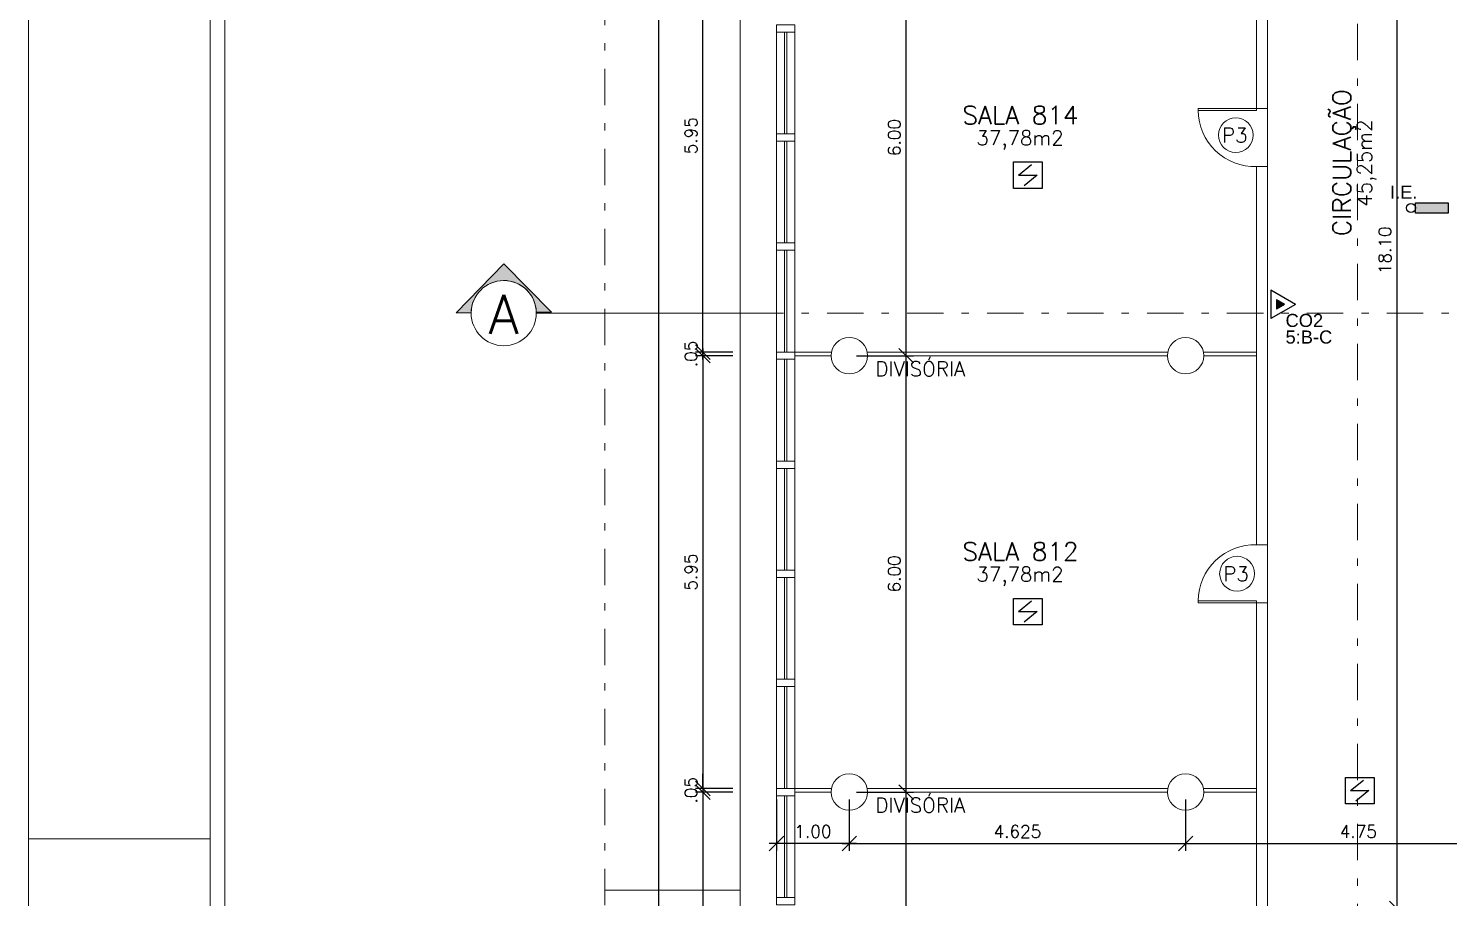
# Model space of a CAD drawing. Header units: millimetres. Extents: x 521 to 1055, y 261 to 520.
# Drawn here: x 655.96 to 675.49, y 403.8 to 415.75 of the extents above; entities that cross this region are included whole.
import ezdxf
from ezdxf.enums import TextEntityAlignment as Align

# ---------------------------------------------------------------- set-up
doc = ezdxf.new("R2010")
doc.units = ezdxf.units.MM
doc.linetypes.add('CONTINU', pattern=[0])
doc.linetypes.add('DASHDOTX2', pattern=[2, 1, -0.5, 0, -0.5])
doc.layers.add('0.1', color=8, linetype='Continuous', lineweight=13)
doc.layers.add('ppci', color=8, linetype='Continuous')
doc.styles.add('ROMANS', font='romans')
doc.styles.get("Standard").update_dxf_attribs({"font": 'romans.shx'})
doc.styles.add('STYLE1', font='sanss___.ttf')
doc.dimstyles.new('Fares Eng - 50', dxfattribs={"dimscale": 2, "dimtxt": 0.085, "dimasz": 0.1, "dimexe": 0.05, "dimexo": 0.05, "dimgap": 0.04, "dimtad": 1, "dimzin": 4, "dimdsep": 46, "dimtxsty": 'ROMANS', "dimblk1": 'OBLIQUE', "dimblk2": 'OBLIQUE', "dimsah": 1, "dimcen": 0.05, "dimdle": 0.05, "dimclrd": 8, "dimclre": 8, "dimclrt": 8, "dimaunit": 1, "dimadec": 0, "dimazin": 0, "dimtfac": 1, "dimtix": 1, "dimtmove": 2, "dimatfit": 0, "dimldrblk": 'OPEN90', "dimfxl": 1, "dimtolj": 1, "dimtzin": 0, "dimarcsym": 0})

# ---------------------------------------------------------------- blocks, each defined once
blk = doc.blocks.new('P80')
for points in [[(0, 0.86), (0, 0.83), (0.15, 0.83), (0.15, 0.86)], [(0, 0), (0, 0.03), (0.15, 0.03), (0.15, 0)]]:
    blk.add_lwpolyline(points)
blk.add_lwpolyline([(-0.8, 0.06), (0, 0.06), (0, 0.03), (-0.8, 0.03)], close=True)
at = {"color": 8}
blk.add_arc((-0.025, 0.056), 0.775, 88.1408, 179.6698, dxfattribs=at)
blk = doc.blocks.new('_OBLIQUE')
at = {"color": 0, "linetype": 'ByBlock'}
blk.add_line((-0.5, -0.5), (0.5, 0.5), dxfattribs=at)
blk = doc.blocks.new('*D416')
at = {"layer": '0.1', "color": 8, "linetype": 'CONTINU', "lineweight": -2, "transparency": 16777216}
for p, q in [((666.253, 405.146), (666.253, 404.439)), ((667.253, 405.146), (667.253, 404.439)), ((667.353, 404.539), (666.153, 404.539))]:
    blk.add_line(p, q, dxfattribs=at)
at = {"layer": 'DEFPOINTS', "color": 0, "linetype": 'CONTINU', "lineweight": -2, "transparency": 16777216}
for p in [(666.253, 405.246), (667.253, 405.246), (666.253, 404.539)]:
    blk.add_point(p, dxfattribs=at)
at = {"layer": '0.1', "color": 8, "linetype": 'CONTINU', "lineweight": -2, "transparency": 16777216, "xscale": 0.2, "yscale": 0.2, "zscale": 0.2, "rotation": 180}
blk.add_blockref('_OBLIQUE', (666.253, 404.539), dxfattribs=at)
at = {"layer": '0.1', "color": 8, "linetype": 'CONTINU', "lineweight": -2, "transparency": 16777216, "xscale": 0.2, "yscale": 0.2, "zscale": 0.2}
blk.add_blockref('_OBLIQUE', (667.253, 404.539), dxfattribs=at)
at = {"layer": '0.1', "color": 8, "linetype": 'CONTINU', "transparency": 16777216, "insert": (666.753, 404.704), "char_height": 0.17, "attachment_point": 5, "style": 'ROMANS'}
blk.add_mtext('\\A1;1.00', dxfattribs=at)
blk = doc.blocks.new('_Open90')
at = {"color": 0, "linetype": 'ByBlock', "lineweight": -2}
for p, q in [((0, 0), (-1, 0)), ((-0.5, 0.5), (0, 0)), ((0, 0), (-0.5, -0.5))]:
    blk.add_line(p, q, dxfattribs=at)
blk = doc.blocks.new('*D417')
at = {"layer": '0.1', "color": 8, "linetype": 'CONTINU', "lineweight": -2, "transparency": 16777216}
for p, q in [((667.253, 405.146), (667.253, 404.439)), ((671.878, 405.146), (671.878, 404.439)), ((667.153, 404.539), (671.978, 404.539))]:
    blk.add_line(p, q, dxfattribs=at)
at = {"layer": 'DEFPOINTS', "color": 0, "linetype": 'CONTINU', "lineweight": -2, "transparency": 16777216}
for p in [(667.253, 405.246), (671.878, 405.246), (671.878, 404.539)]:
    blk.add_point(p, dxfattribs=at)
at = {"layer": '0.1', "color": 8, "linetype": 'CONTINU', "lineweight": -2, "transparency": 16777216, "xscale": 0.2, "yscale": 0.2, "zscale": 0.2, "rotation": 180}
blk.add_blockref('_OBLIQUE', (667.253, 404.539), dxfattribs=at)
at = {"layer": '0.1', "color": 8, "linetype": 'CONTINU', "lineweight": -2, "transparency": 16777216, "xscale": 0.2, "yscale": 0.2, "zscale": 0.2}
blk.add_blockref('_OBLIQUE', (671.878, 404.539), dxfattribs=at)
at = {"layer": '0.1', "color": 8, "linetype": 'CONTINU', "transparency": 16777216, "insert": (669.565, 404.704), "char_height": 0.17, "attachment_point": 5, "style": 'ROMANS'}
blk.add_mtext('\\A1;4.625', dxfattribs=at)
blk = doc.blocks.new('*D418')
at = {"layer": '0.1', "color": 8, "linetype": 'CONTINU', "lineweight": -2, "transparency": 16777216}
for p, q in [((671.878, 405.146), (671.878, 404.439)), ((676.628, 405.146), (676.628, 404.439)), ((671.778, 404.539), (676.728, 404.539))]:
    blk.add_line(p, q, dxfattribs=at)
at = {"layer": 'DEFPOINTS', "color": 0, "linetype": 'CONTINU', "lineweight": -2, "transparency": 16777216}
for p in [(671.878, 405.246), (676.628, 405.246), (676.628, 404.539)]:
    blk.add_point(p, dxfattribs=at)
at = {"layer": '0.1', "color": 8, "linetype": 'CONTINU', "lineweight": -2, "transparency": 16777216, "xscale": 0.2, "yscale": 0.2, "zscale": 0.2, "rotation": 180}
blk.add_blockref('_OBLIQUE', (671.878, 404.539), dxfattribs=at)
at = {"layer": '0.1', "color": 8, "linetype": 'CONTINU', "lineweight": -2, "transparency": 16777216, "xscale": 0.2, "yscale": 0.2, "zscale": 0.2}
blk.add_blockref('_OBLIQUE', (676.628, 404.539), dxfattribs=at)
at = {"layer": '0.1', "color": 8, "linetype": 'CONTINU', "transparency": 16777216, "insert": (674.253, 404.704), "char_height": 0.17, "attachment_point": 5, "style": 'ROMANS'}
blk.add_mtext('\\A1;4.75', dxfattribs=at)
blk = doc.blocks.new('*D368')
at = {"layer": '0.1', "color": 8, "linetype": 'CONTINU', "lineweight": -2, "transparency": 16777216}
for p, q in [((665.24, 411.296), (665.24, 411.496)), ((665.653, 411.296), (665.14, 411.296)), ((665.653, 411.246), (665.14, 411.246)), ((665.24, 411.246), (665.24, 411.296)), ((665.24, 411.246), (665.24, 411.046))]:
    blk.add_line(p, q, dxfattribs=at)
at = {"layer": 'DEFPOINTS', "color": 0, "linetype": 'CONTINU', "lineweight": -2, "transparency": 16777216}
for p in [(665.24, 411.296), (665.753, 411.296), (665.753, 411.246)]:
    blk.add_point(p, dxfattribs=at)
at = {"layer": '0.1', "color": 8, "linetype": 'CONTINU', "lineweight": -2, "transparency": 16777216, "xscale": 0.2, "yscale": 0.2, "zscale": 0.2}
for p, rotation in [((665.24, 411.296), 270), ((665.24, 411.246), 90)]:
    blk.add_blockref('_OBLIQUE', p, dxfattribs=dict(at, rotation=rotation))
at = {"layer": '0.1', "color": 8, "linetype": 'CONTINU', "transparency": 16777216, "insert": (665.075, 411.271), "char_height": 0.17, "attachment_point": 5, "rotation": 90, "style": 'ROMANS'}
blk.add_mtext('\\A1;.05', dxfattribs=at)
blk = doc.blocks.new('*D373')
at = {"layer": '0.1', "color": 8, "linetype": 'CONTINU', "lineweight": -2, "transparency": 16777216}
for p, q in [((665.04, 424.246), (664.533, 424.246)), ((664.633, 374.146), (664.633, 424.346)), ((665.04, 374.246), (664.533, 374.246))]:
    blk.add_line(p, q, dxfattribs=at)
at = {"layer": 'DEFPOINTS', "color": 0, "linetype": 'CONTINU', "lineweight": -2, "transparency": 16777216}
for p in [(664.633, 424.246), (665.14, 424.246), (665.14, 374.246)]:
    blk.add_point(p, dxfattribs=at)
at = {"layer": '0.1', "color": 8, "linetype": 'CONTINU', "lineweight": -2, "transparency": 16777216, "xscale": 0.2, "yscale": 0.2, "zscale": 0.2}
for p, rotation in [((664.633, 424.246), 90), ((664.633, 374.246), 270)]:
    blk.add_blockref('_OBLIQUE', p, dxfattribs=dict(at, rotation=rotation))
at = {"layer": '0.1', "color": 8, "linetype": 'CONTINU', "transparency": 16777216, "insert": (664.468, 399.246), "char_height": 0.17, "attachment_point": 5, "rotation": 90, "style": 'ROMANS'}
blk.add_mtext('\\A1;50.00', dxfattribs=at)
blk = doc.blocks.new('*D446')
at = {"layer": '0.1', "color": 8, "linetype": 'CONTINU', "lineweight": -2, "transparency": 16777216}
for p, q in [((675.403, 421.746), (674.683, 421.746)), ((674.783, 421.846), (674.783, 403.546)), ((675.403, 403.646), (674.683, 403.646))]:
    blk.add_line(p, q, dxfattribs=at)
at = {"layer": 'DEFPOINTS', "color": 0, "linetype": 'CONTINU', "lineweight": -2, "transparency": 16777216}
for p in [(675.503, 421.746), (674.783, 403.646), (675.503, 403.646)]:
    blk.add_point(p, dxfattribs=at)
at = {"layer": '0.1', "color": 8, "linetype": 'CONTINU', "lineweight": -2, "transparency": 16777216, "xscale": 0.2, "yscale": 0.2, "zscale": 0.2}
for p, rotation in [((674.783, 421.746), 90), ((674.783, 403.646), 270)]:
    blk.add_blockref('_OBLIQUE', p, dxfattribs=dict(at, rotation=rotation))
at = {"layer": '0.1', "color": 8, "linetype": 'CONTINU', "transparency": 16777216, "insert": (674.618, 412.696), "char_height": 0.17, "attachment_point": 5, "rotation": 90, "style": 'ROMANS'}
blk.add_mtext('\\A1;18.10', dxfattribs=at)
blk = doc.blocks.new('*D650')
at = {"layer": '0.1', "color": 8, "linetype": 'CONTINU', "lineweight": -2, "transparency": 16777216}
for p, q in [((665.24, 411.346), (665.24, 405.196)), ((665.653, 411.246), (665.14, 411.246)), ((665.653, 405.296), (665.14, 405.296))]:
    blk.add_line(p, q, dxfattribs=at)
at = {"layer": 'DEFPOINTS', "color": 0, "linetype": 'CONTINU', "lineweight": -2, "transparency": 16777216}
for p in [(665.753, 411.246), (665.24, 405.296), (665.753, 405.296)]:
    blk.add_point(p, dxfattribs=at)
at = {"layer": '0.1', "color": 8, "linetype": 'CONTINU', "lineweight": -2, "transparency": 16777216, "xscale": 0.2, "yscale": 0.2, "zscale": 0.2}
for p, rotation in [((665.24, 411.246), 90), ((665.24, 405.296), 270)]:
    blk.add_blockref('_OBLIQUE', p, dxfattribs=dict(at, rotation=rotation))
at = {"layer": '0.1', "color": 8, "linetype": 'CONTINU', "transparency": 16777216, "insert": (665.075, 408.271), "char_height": 0.17, "attachment_point": 5, "rotation": 90, "style": 'ROMANS'}
blk.add_mtext('\\A1;5.95', dxfattribs=at)
blk = doc.blocks.new('*D654')
at = {"layer": '0.1', "color": 8, "linetype": 'CONTINU', "lineweight": -2, "transparency": 16777216}
for p, q in [((668.036, 399.146), (668.036, 405.346)), ((667.353, 405.246), (668.136, 405.246)), ((667.353, 399.246), (668.136, 399.246))]:
    blk.add_line(p, q, dxfattribs=at)
at = {"layer": 'DEFPOINTS', "color": 0, "linetype": 'CONTINU', "lineweight": -2, "transparency": 16777216}
for p in [(667.253, 405.246), (668.036, 405.246), (667.253, 399.246)]:
    blk.add_point(p, dxfattribs=at)
at = {"layer": '0.1', "color": 8, "linetype": 'CONTINU', "lineweight": -2, "transparency": 16777216, "xscale": 0.2, "yscale": 0.2, "zscale": 0.2}
for p, rotation in [((668.036, 405.246), 90), ((668.036, 399.246), 270)]:
    blk.add_blockref('_OBLIQUE', p, dxfattribs=dict(at, rotation=rotation))
at = {"layer": '0.1', "color": 8, "linetype": 'CONTINU', "transparency": 16777216, "insert": (667.871, 402.246), "char_height": 0.17, "attachment_point": 5, "rotation": 90, "style": 'ROMANS'}
blk.add_mtext('\\A1;6.00', dxfattribs=at)
blk = doc.blocks.new('*D655')
at = {"layer": '0.1', "color": 8, "linetype": 'CONTINU', "lineweight": -2, "transparency": 16777216}
for p, q in [((668.036, 405.146), (668.036, 411.346)), ((667.353, 411.246), (668.136, 411.246)), ((667.353, 405.246), (668.136, 405.246))]:
    blk.add_line(p, q, dxfattribs=at)
at = {"layer": 'DEFPOINTS', "color": 0, "linetype": 'CONTINU', "lineweight": -2, "transparency": 16777216}
for p in [(667.253, 411.246), (668.036, 411.246), (667.253, 405.246)]:
    blk.add_point(p, dxfattribs=at)
at = {"layer": '0.1', "color": 8, "linetype": 'CONTINU', "lineweight": -2, "transparency": 16777216, "xscale": 0.2, "yscale": 0.2, "zscale": 0.2}
for p, rotation in [((668.036, 411.246), 90), ((668.036, 405.246), 270)]:
    blk.add_blockref('_OBLIQUE', p, dxfattribs=dict(at, rotation=rotation))
at = {"layer": '0.1', "color": 8, "linetype": 'CONTINU', "transparency": 16777216, "insert": (667.871, 408.246), "char_height": 0.17, "attachment_point": 5, "rotation": 90, "style": 'ROMANS'}
blk.add_mtext('\\A1;6.00', dxfattribs=at)
blk = doc.blocks.new('*D656')
at = {"layer": '0.1', "color": 8, "linetype": 'CONTINU', "lineweight": -2, "transparency": 16777216}
for p, q in [((667.353, 417.246), (668.136, 417.246)), ((668.036, 411.146), (668.036, 417.346)), ((667.353, 411.246), (668.136, 411.246))]:
    blk.add_line(p, q, dxfattribs=at)
at = {"layer": 'DEFPOINTS', "color": 0, "linetype": 'CONTINU', "lineweight": -2, "transparency": 16777216}
for p in [(667.253, 417.246), (668.036, 417.246), (667.253, 411.246)]:
    blk.add_point(p, dxfattribs=at)
at = {"layer": '0.1', "color": 8, "linetype": 'CONTINU', "lineweight": -2, "transparency": 16777216, "xscale": 0.2, "yscale": 0.2, "zscale": 0.2}
for p, rotation in [((668.036, 417.246), 90), ((668.036, 411.246), 270)]:
    blk.add_blockref('_OBLIQUE', p, dxfattribs=dict(at, rotation=rotation))
at = {"layer": '0.1', "color": 8, "linetype": 'CONTINU', "transparency": 16777216, "insert": (667.871, 414.246), "char_height": 0.17, "attachment_point": 5, "rotation": 90, "style": 'ROMANS'}
blk.add_mtext('\\A1;6.00', dxfattribs=at)
blk = doc.blocks.new('Cor-4A')
h = blk.add_hatch(color=1)
edge = h.paths.add_edge_path()
edge.add_line((-0.00005, -0.00732), (-0.00757, 0))
edge.add_line((-0.00757, 0), (-0.00014, 0.00731))
edge.add_line((-0.00014, 0.00731), (-0.00014, 0.005))
edge.add_arc((0, 0), 0.005, 91.6216, 269.468)
edge.add_line((-0.00005, -0.005), (-0.00005, -0.00732))
at = {"linetype": 'DASHDOTX2'}
blk.add_line((0, 0.03735), (0, 0.005), dxfattribs=at)
at = {"color": 1}
blk.add_lwpolyline([(-0.00005, -0.00732), (-0.00757, 0), (-0.00014, 0.00731), (-0.00014, 0.005, 0.98138), (-0.00005, -0.005)], format="xyb", close=True, dxfattribs=at)
blk.add_circle((0, 0), 0.005, dxfattribs=at)
at = {"color": 3, "style": 'ROMANS'}
blk.add_attdef('O', text='', height=0.006, rotation=90, dxfattribs=at).set_placement((0.00019, 0), align=Align.MIDDLE)
blk = doc.blocks.new('ÁREA')
for p in [(0.00005, 0.00376), (0, 0)]:
    blk.add_attdef('COMPARTIMENTO', text='', height=0.0025).set_placement(p, align=Align.CENTER)
at = {"color": 1}
for p in [(-0.00005, -0.00376), (-0.0001, -0.00752)]:
    blk.add_attdef('ÁREA', text='', height=0.002, dxfattribs=at).set_placement(p, align=Align.CENTER)
blk = doc.blocks.new('*D3211')
at = {"layer": '0.1', "color": 8, "linetype": 'CONTINU', "lineweight": -2, "transparency": 16777216}
for p, q in [((665.653, 417.246), (665.14, 417.246)), ((665.24, 411.196), (665.24, 417.346)), ((665.653, 411.296), (665.14, 411.296))]:
    blk.add_line(p, q, dxfattribs=at)
at = {"layer": 'DEFPOINTS', "color": 0, "linetype": 'CONTINU', "lineweight": -2, "transparency": 16777216}
for p in [(665.24, 417.246), (665.753, 417.246), (665.753, 411.296)]:
    blk.add_point(p, dxfattribs=at)
at = {"layer": '0.1', "color": 8, "linetype": 'CONTINU', "lineweight": -2, "transparency": 16777216, "xscale": 0.2, "yscale": 0.2, "zscale": 0.2}
for p, rotation in [((665.24, 417.246), 90), ((665.24, 411.296), 270)]:
    blk.add_blockref('_OBLIQUE', p, dxfattribs=dict(at, rotation=rotation))
at = {"layer": '0.1', "color": 8, "linetype": 'CONTINU', "lineweight": -2, "transparency": 16777216, "insert": (665.075, 414.271), "char_height": 0.17, "attachment_point": 5, "rotation": 90, "style": 'ROMANS'}
blk.add_mtext('\\A1;5.95', dxfattribs=at)
blk = doc.blocks.new('*D3212')
at = {"layer": '0.1', "color": 8, "linetype": 'CONTINU', "lineweight": -2, "transparency": 16777216}
for p, q in [((665.24, 405.296), (665.24, 405.496)), ((665.653, 405.296), (665.14, 405.296)), ((665.24, 405.296), (665.24, 405.246)), ((665.653, 405.246), (665.14, 405.246)), ((665.24, 405.246), (665.24, 405.046))]:
    blk.add_line(p, q, dxfattribs=at)
at = {"layer": 'DEFPOINTS', "color": 0, "linetype": 'CONTINU', "lineweight": -2, "transparency": 16777216}
for p in [(665.753, 405.296), (665.24, 405.246), (665.753, 405.246)]:
    blk.add_point(p, dxfattribs=at)
at = {"layer": '0.1', "color": 8, "linetype": 'CONTINU', "lineweight": -2, "transparency": 16777216, "xscale": 0.2, "yscale": 0.2, "zscale": 0.2}
for p, rotation in [((665.24, 405.296), 270), ((665.24, 405.246), 90)]:
    blk.add_blockref('_OBLIQUE', p, dxfattribs=dict(at, rotation=rotation))
at = {"layer": '0.1', "color": 8, "linetype": 'CONTINU', "lineweight": -2, "transparency": 16777216, "insert": (665.075, 405.271), "char_height": 0.17, "attachment_point": 5, "rotation": 90, "style": 'ROMANS'}
blk.add_mtext('\\A1;.05', dxfattribs=at)
blk = doc.blocks.new('*D3213')
at = {"layer": '0.1', "color": 8, "linetype": 'CONTINU', "lineweight": -2, "transparency": 16777216}
for p, q in [((665.24, 405.346), (665.24, 399.196)), ((665.653, 405.246), (665.14, 405.246)), ((665.653, 399.296), (665.14, 399.296))]:
    blk.add_line(p, q, dxfattribs=at)
at = {"layer": 'DEFPOINTS', "color": 0, "linetype": 'CONTINU', "lineweight": -2, "transparency": 16777216}
for p in [(665.753, 405.246), (665.24, 399.296), (665.753, 399.296)]:
    blk.add_point(p, dxfattribs=at)
at = {"layer": '0.1', "color": 8, "linetype": 'CONTINU', "lineweight": -2, "transparency": 16777216, "xscale": 0.2, "yscale": 0.2, "zscale": 0.2}
for p, rotation in [((665.24, 405.246), 90), ((665.24, 399.296), 270)]:
    blk.add_blockref('_OBLIQUE', p, dxfattribs=dict(at, rotation=rotation))
at = {"layer": '0.1', "color": 8, "linetype": 'CONTINU', "lineweight": -2, "transparency": 16777216, "insert": (665.075, 402.271), "char_height": 0.17, "attachment_point": 5, "rotation": 90, "style": 'ROMANS'}
blk.add_mtext('\\A1;5.95', dxfattribs=at)

msp = doc.modelspace()

# ---------------------------------------------------------------- hatches: boundary and pattern name
at = {"layer": 'ppci'}
for points in [[(675.03808, 413.34869), (675.03808, 413.2062), (675.48661, 413.2062), (675.48661, 413.34869)], [(673.23979, 411.95041), (673.12704, 412.0155), (673.12704, 411.88531)]]:
    msp.add_hatch(color=10, dxfattribs=at).paths.add_polyline_path(points)

# ---------------------------------------------------------------- linework, layer by layer
at = {"layer": '0.1', "color": 8, "linetype": 'DASHDOTX2', "ltscale": 0.5}
for p, q in [((663.88995, 365.19275), (663.88995, 428.20423)), ((674.24187, 424.60892), (674.24187, 371.68747)), ((665.84699, 411.83162), (686.32202, 411.83162))]:
    msp.add_line(p, q, dxfattribs=at)
at = {"layer": '0.1', "color": 8, "linetype": 'CONTINU'}
for p, q in [((665.75267, 375.39649), (665.75267, 423.09649)), ((666.25267, 414.29649), (666.25267, 415.69649)), ((666.36267, 414.29649), (666.36267, 415.69649)), ((666.39267, 414.29649), (666.39267, 415.69649)), ((666.50267, 414.29649), (666.50267, 415.69649)), ((673.00267, 414.64649), (673.00267, 413.84649)), ((666.25267, 412.79649), (666.25267, 414.19649)), ((666.36267, 412.79649), (666.36267, 414.19649)), ((666.39267, 412.79649), (666.39267, 414.19649)), ((666.50267, 412.79649), (666.50267, 414.19649)), ((666.25267, 411.29649), (666.25267, 412.69649)), ((666.36267, 411.29649), (666.36267, 412.69649)), ((666.39267, 411.29649), (666.39267, 412.69649)), ((666.50267, 412.54649), (666.50267, 412.69649)), ((666.50267, 412.54649), (666.50267, 412.49649)), ((666.50267, 411.29649), (666.50267, 412.49649)), ((666.25267, 409.79649), (666.25267, 411.19649)), ((666.36267, 409.79649), (666.36267, 411.19649)), ((666.39267, 409.79649), (666.39267, 411.19649)), ((667.00772, 411.29649), (666.50267, 411.29649)), ((667.00267, 411.24649), (666.50267, 411.24649)), ((666.50267, 409.79649), (666.50267, 411.19649)), ((671.63272, 411.29649), (667.49762, 411.29649)), ((671.62767, 411.24649), (667.50267, 411.24649)), ((672.85267, 411.29649), (672.12262, 411.29649)), ((672.85267, 411.24649), (672.12767, 411.24649)), ((666.25267, 408.29649), (666.25267, 409.69649)), ((666.36267, 408.29649), (666.36267, 409.69649)), ((666.39267, 408.29649), (666.39267, 409.69649)), ((666.50267, 408.29649), (666.50267, 409.69649)), ((673.00267, 407.84649), (673.00267, 408.64649)), ((666.25267, 406.79649), (666.25267, 408.19649)), ((666.36267, 406.79649), (666.36267, 408.19649)), ((666.39267, 406.79649), (666.39267, 408.19649)), ((666.50267, 406.79649), (666.50267, 408.19649)), ((666.25267, 405.29649), (666.25267, 406.69649)), ((666.36267, 405.29649), (666.36267, 406.69649)), ((666.39267, 405.29649), (666.39267, 406.69649)), ((666.50267, 405.29649), (666.50267, 406.69649)), ((667.00772, 405.29649), (666.50267, 405.29649)), ((671.63272, 405.29649), (667.49762, 405.29649)), ((672.85267, 405.29649), (672.12262, 405.29649)), ((666.25267, 403.79649), (666.25267, 405.19649)), ((666.36267, 403.79649), (666.36267, 405.19649)), ((666.39267, 403.79649), (666.39267, 405.19649)), ((667.00267, 405.24649), (666.50267, 405.24649)), ((666.50267, 403.79649), (666.50267, 405.19649)), ((671.62767, 405.24649), (667.50267, 405.24649)), ((672.85267, 405.24649), (672.12767, 405.24649))]:
    msp.add_line(p, q, dxfattribs=at)
at = {"layer": '0.1', "color": 7}
for p, q in [((672.85267, 418.74649), (672.85267, 414.64649)), ((673.00267, 418.74649), (673.00267, 414.64649)), ((673.00267, 414.64649), (672.85267, 414.64649)), ((673.00267, 413.84649), (672.85267, 413.84649)), ((672.85267, 413.84649), (672.85267, 408.64649)), ((673.00267, 413.84649), (673.00267, 408.64649)), ((673.00267, 408.64649), (672.85267, 408.64649)), ((673.00267, 407.84649), (672.85267, 407.84649)), ((672.85267, 407.84649), (672.85267, 402.64649)), ((673.00267, 407.84649), (673.00267, 402.64649))]:
    msp.add_line(p, q, dxfattribs=at)
at = {"layer": '0.1', "color": 8}
for p, q in [((655.96365, 404.60294), (658.46365, 404.60294)), ((663.88995, 403.89649), (665.75267, 403.89649))]:
    msp.add_line(p, q, dxfattribs=at)
for points in [[(782.16805, 432.60294), (655.96365, 432.60294), (655.96365, 348.60294), (782.16805, 348.60294)], [(658.46365, 349.60294), (658.46365, 431.60294), (781.16805, 431.60294), (781.16805, 349.60294)]]:
    msp.add_lwpolyline(points, close=True, dxfattribs=at)
msp.add_lwpolyline([(765.34805, 430.40294, 0.41421356), (764.34805, 431.40294), (659.66365, 431.40294, 0.41421356), (658.66365, 430.40294), (658.66365, 356.80294, 0.41421356), (659.66365, 355.80294), (764.34805, 355.80294, 0.41421356), (765.34805, 356.80294)], format="xyb", close=True, dxfattribs=at)
at = {"layer": '0.1', "color": 8, "linetype": 'CONTINU'}
for points in [[(666.25267, 415.79649), (666.50267, 415.79649), (666.50267, 415.69649), (666.25267, 415.69649)], [(666.25267, 414.29649), (666.50267, 414.29649), (666.50267, 414.19649), (666.25267, 414.19649)], [(666.25267, 412.79649), (666.50267, 412.79649), (666.50267, 412.69649), (666.25267, 412.69649)], [(666.25267, 411.29649), (666.50267, 411.29649), (666.50267, 411.19649), (666.25267, 411.19649)], [(666.25267, 409.79649), (666.50267, 409.79649), (666.50267, 409.69649), (666.25267, 409.69649)], [(666.25267, 408.29649), (666.50267, 408.29649), (666.50267, 408.19649), (666.25267, 408.19649)], [(666.25267, 406.79649), (666.50267, 406.79649), (666.50267, 406.69649), (666.25267, 406.69649)], [(666.25267, 405.29649), (666.50267, 405.29649), (666.50267, 405.19649), (666.25267, 405.19649)], [(666.25267, 403.79649), (666.50267, 403.79649), (666.50267, 403.69649), (666.25267, 403.69649)]]:
    msp.add_lwpolyline(points, close=True, dxfattribs=at)
at = {"layer": '0.1', "color": 8}
for centre in [(672.56845, 414.27909), (672.58592, 408.24809)]:
    msp.add_circle(centre, 0.23964, dxfattribs=at)
at = {"layer": '0.1', "color": 7}
for centre in [(667.25267, 411.24649), (671.87767, 411.24649), (667.25267, 405.24649), (671.87767, 405.24649)]:
    msp.add_circle(centre, 0.25, dxfattribs=at)
at = {"layer": 'ppci', "color": 10, "linetype": 'Continuous'}
for p, q in [((669.58115, 413.72748), (669.75978, 413.8738)), ((669.58115, 413.72748), (669.83446, 413.72748)), ((669.83446, 413.72748), (669.65583, 413.58117)), ((673.05204, 412.14541), (673.05204, 411.75541)), ((673.38979, 411.95041), (673.05204, 412.14541)), ((673.38979, 411.95041), (673.05204, 411.75541)), ((673.12704, 412.0155), (673.12704, 411.88531)), ((673.23979, 411.95041), (673.12704, 412.0155)), ((673.23979, 411.95041), (673.12704, 411.88531)), ((669.58115, 407.72748), (669.75978, 407.8738)), ((669.58115, 407.72748), (669.83446, 407.72748)), ((669.83446, 407.72748), (669.65583, 407.58117)), ((674.14625, 405.26553), (674.32488, 405.41184)), ((674.14625, 405.26553), (674.39956, 405.26553)), ((674.39956, 405.26553), (674.22093, 405.11921))]:
    msp.add_line(p, q, dxfattribs=at)
for points in [[(669.50991, 413.90969), (669.9057, 413.90969), (669.9057, 413.54528), (669.50991, 413.54528)], [(669.50991, 407.90969), (669.9057, 407.90969), (669.9057, 407.54528), (669.50991, 407.54528)], [(674.07501, 405.44773), (674.4708, 405.44773), (674.4708, 405.08332), (674.07501, 405.08332)]]:
    msp.add_lwpolyline(points, close=True, dxfattribs=at)
at = {"layer": 'ppci', "color": 10}
msp.add_lwpolyline([(675.48661, 413.34869), (675.48661, 413.2062), (675.03808, 413.2062), (675.03808, 413.34869)], close=True, dxfattribs=at)
msp.add_circle((674.9769, 413.27744), 0.06117, dxfattribs=at)

# ---------------------------------------------------------------- block references
at = {"layer": '0.1', "color": 8}
ref = msp.add_blockref('ÁREA', (674.15086, 413.90084), dxfattribs=dict(at, xscale=133.3333333333333, yscale=133.3333333333333, zscale=133.3333333333333, rotation=90))
ref.add_attrib('COMPARTIMENTO', 'CIRCULAÇÃO', dxfattribs={"layer": '0', "color": 3, "height": 0.25, "rotation": 90}).set_placement((674.15086, 413.90084), align=Align.CENTER)
ref.add_attrib('ÁREA', '45,25m2', dxfattribs={"layer": '0', "color": 1, "height": 0.2, "rotation": 90}).set_placement((674.43881, 413.89421), align=Align.CENTER)
ref = msp.add_blockref('ÁREA', (669.60691, 414.42894), dxfattribs=dict(at, xscale=133.3333333333333, yscale=133.3333333333333, zscale=133.3333333333333))
ref.add_attrib('COMPARTIMENTO', 'SALA 814', dxfattribs={"layer": '0', "color": 3, "height": 0.25}).set_placement((669.60691, 414.42894), align=Align.CENTER)
ref.add_attrib('ÁREA', '37,78m2', dxfattribs={"layer": '0', "color": 1, "height": 0.2}).set_placement((669.60027, 414.14098), align=Align.CENTER)
at = {"layer": '0.1', "color": 8, "xscale": -1, "rotation": 180}
msp.add_blockref('P80', (672.85267, 414.67649), dxfattribs=at)
at = {"layer": '0.1', "color": 8}
ref = msp.add_blockref('Cor-4A', (662.50034, 411.83162), dxfattribs=dict(at, xscale=89.59999999999991, yscale=89.59999999999991, zscale=89.59999999999991, rotation=270))
ref.add_attrib('O', 'A', dxfattribs={"layer": '0', "color": 3, "height": 0.5376, "style": 'ROMANS', "text_generation_flag": 2}).set_placement((662.50034, 411.81423), align=Align.MIDDLE)
ref = msp.add_blockref('ÁREA', (669.60691, 408.42894), dxfattribs=dict(at, xscale=133.3333333333333, yscale=133.3333333333333, zscale=133.3333333333333))
ref.add_attrib('COMPARTIMENTO', 'SALA 812', dxfattribs={"layer": '0', "color": 3, "height": 0.25}).set_placement((669.60691, 408.42894), align=Align.CENTER)
ref.add_attrib('ÁREA', '37,78m2', dxfattribs={"layer": '0', "color": 1, "height": 0.2}).set_placement((669.60027, 408.14098), align=Align.CENTER)
msp.add_blockref('P80', (672.85267, 407.81649), dxfattribs=at)

# ---------------------------------------------------------------- texts
for s, p in [('P3', (672.37784, 414.17758)), ('DIVISÓRIA', (667.61167, 410.9651)), ('P3', (672.39531, 408.14657)), ('DIVISÓRIA', (667.61167, 404.9651))]:
    msp.add_text(s, height=0.2, dxfattribs=at).set_placement(p)
at = {"layer": 'ppci', "color": 10, "style": 'STYLE1'}
for s, p in [('I.E.', (674.68959, 413.40368)), ('CO2', (673.25219, 411.6412)), ('5:B-C', (673.25219, 411.41284))]:
    msp.add_text(s, height=0.18, dxfattribs=at).set_placement(p)

# ---------------------------------------------------------------- dimensions: what is measured, and where the dimension line sits
at = {"layer": '0.1', "color": 8, "linetype": 'CONTINU'}
for base, p1, p2, picture, middle in [((664.63261, 424.24649), (665.14032, 374.24649), (665.14032, 424.24649), '*D373', (664.46761, 399.24649)), ((674.7827, 403.64649), (675.50267, 421.74649), (675.50267, 403.64649), '*D446', (674.6177, 412.69649)), ((668.03555, 417.24649), (667.25267, 411.24649), (667.25267, 417.24649), '*D656', (667.87055, 414.24649)), ((665.24032, 411.29649), (665.75267, 411.24649), (665.75267, 411.29649), '*D368', (665.07532, 411.27149)), ((665.24032, 405.29649), (665.75267, 411.24649), (665.75267, 405.29649), '*D650', (665.07532, 408.27149)), ((668.03555, 411.24649), (667.25267, 405.24649), (667.25267, 411.24649), '*D655', (667.87055, 408.24649)), ((668.03555, 405.24649), (667.25267, 399.24649), (667.25267, 405.24649), '*D654', (667.87055, 402.24649))]:
    dim = msp.add_linear_dim(base=base, p1=p1, p2=p2, angle=90, dimstyle='Fares Eng - 50', dxfattribs=at)
    dim.commit()
    dim.dimension.update_dxf_attribs({"geometry": picture, "text_midpoint": middle})
at = {"layer": '0.1', "color": 8, "linetype": 'CONTINU', "lineweight": -2}
for base, p1, p2, picture, middle in [((665.24032, 417.24649), (665.75267, 411.29649), (665.75267, 417.24649), '*D3211', (665.07532, 414.27149)), ((665.24032, 405.24649), (665.75267, 405.29649), (665.75267, 405.24649), '*D3212', (665.07532, 405.27149)), ((665.24032, 399.29649), (665.75267, 405.24649), (665.75267, 399.29649), '*D3213', (665.07532, 402.27149))]:
    dim = msp.add_linear_dim(base=base, p1=p1, p2=p2, angle=90, dimstyle='Fares Eng - 50', dxfattribs=at)
    dim.commit()
    dim.dimension.update_dxf_attribs({"geometry": picture, "text_midpoint": middle})
at = {"layer": '0.1', "color": 8, "linetype": 'CONTINU'}
for base, p1, p2, picture, middle in [((666.25267, 404.53869), (667.25267, 405.24649), (666.25267, 405.24649), '*D416', (666.75267, 404.70369)), ((676.62767, 404.53869), (671.87767, 405.24649), (676.62767, 405.24649), '*D418', (674.25267, 404.70369))]:
    dim = msp.add_linear_dim(base=base, p1=p1, p2=p2, dimstyle='Fares Eng - 50', dxfattribs=at)
    dim.commit()
    dim.dimension.update_dxf_attribs({"geometry": picture, "text_midpoint": middle})
dim = msp.add_linear_dim(base=(671.87767, 404.53869), p1=(667.25267, 405.24649), p2=(671.87767, 405.24649), dimstyle='Fares Eng - 50', override={"dimdec": 3}, dxfattribs=at)
dim.commit()
dim.dimension.update_dxf_attribs({"geometry": '*D417', "text_midpoint": (669.56517, 404.70369)})

doc.saveas('drawing.dxf')
